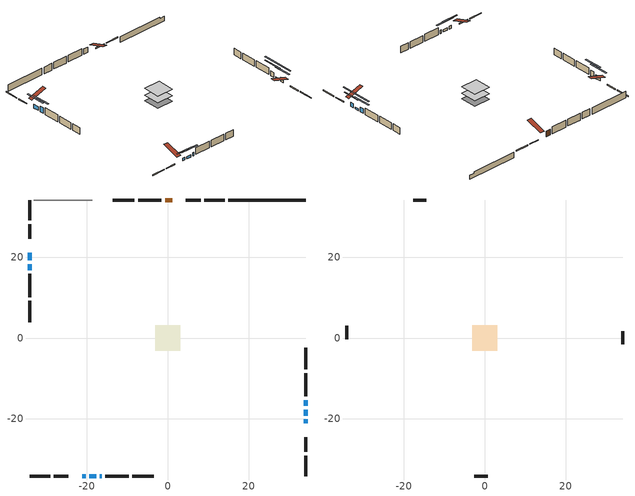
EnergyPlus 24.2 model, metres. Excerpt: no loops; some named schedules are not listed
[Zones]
conditioned space
 floor outside (Floor1 construction): -0.99,-0.99 -0.99,0.99 0.99,0.99 0.99,-0.99 z0.3
 floor adiabatic (AdiabaticFloorConstruction): -3.1,-3.1 -3.1,3.1 3.1,3.1 3.1,-3.1 z0.3
 floor foundation (Slab1 construction): -3.05,-3.05 -3.05,3.05 3.05,3.05 3.05,-3.05 z-1.74
 wall outside (RimJoist1 construction): 14.05,34.09 9.02,34.09 / -34.09,-34.09 -29.06,-34.09 / -34.09,34.09 -34.09,29.06 / 34.09,-34.09 34.09,-29.06 z0.3:0.6
 wall outside (RimJoist2 construction): 8.09,34.09 4.51,34.09 / -28.13,-34.09 -24.55,-34.09 / -34.09,28.13 -34.09,24.55 / 34.09,-28.13 34.09,-24.55 z0.3:0.6
 wall outside (AdiabaticWallConstruction 1): 1.06,34.09 -0.65,34.09 z0.3:2.33
 wall outside (AdiabaticWallConstruction): 34.09,-21.1 34.09,-20.12 / -34.09,21.1 -34.09,19.15 z0.3:1.76; -21.1,-34.09 -20.27,-34.09 z0.3:1.31; 34.09,-19.2 34.09,-17.67 z0.3:0.91; -19.35,-34.09 -17.7,-34.09 z0.3:1.15; -16.77,-34.09 -16.36,-34.09 z0.3:1.52; 34.09,-16.74 34.09,-15.34 z0.3:2.01; -34.09,18.22 -34.09,16.79 z0.3:2.34
 wall outside (Wall1 construction): -1.58,34.09 -7.32,34.09 / -15.43,-34.09 -9.69,-34.09 / -34.09,15.86 -34.09,10.11 / 34.09,-14.41 34.09,-8.67 z0.3:2.74
 wall outside (Wall2 construction): -8.25,34.09 -13.54,34.09 / -8.76,-34.09 -3.47,-34.09 / -34.09,9.19 -34.09,3.9 / 34.09,-7.74 34.09,-2.45 z0.3:2.74
 wall foundation (FoundationWall1 construction): 14.98,34.09,-1.74 14.98,34.09,0.3 32.18,34.09,0.3 32.18,34.09,-0.19 34.09,34.09,-0.19 34.09,34.09,-1.74
 wall adiabatic (Wall4 construction): -18.63,34.09 -33.16,34.09 z0.3:2.74
 window (WindowConstruction): 34.09,-21.1 34.09,-20.12 z0.3:1.76
 window (WindowConstruction 5): -21.1,-34.09 -20.28,-34.09 z0.3:1.31
 window (WindowConstruction 7): 34.09,-19.19 34.09,-17.67 z0.3:0.91
 window (WindowConstruction 1): -34.09,21.1 -34.09,19.15 z0.3:1.76
 window (WindowConstruction 2): -19.35,-34.09 -17.7,-34.09 z0.3:1.15
 window (WindowConstruction 6): -16.77,-34.09 -16.36,-34.09 z0.3:1.52
 window (WindowConstruction 3): 34.09,-16.74 34.09,-15.34 z0.3:2.01
 window (WindowConstruction 4): -34.09,18.22 -34.09,16.79 z0.3:2.34
 door (Door): 1.06,34.09 -0.65,34.09 z0.3:2.33
 ceiling adiabatic (AdiabaticFloorConstruction): 3.1,-3.1 3.1,3.1 -3.1,3.1 -3.1,-3.1 z0.3
attic - vented
 floor to conditioned space (Floor2 construction Reversed): -3.1,-3.1 -3.1,3.1 3.1,3.1 3.1,-3.1 z2.74
 wall outside (Wall3 construction): -14.47,34.09 -17.7,34.09 / -2.54,-34.09 0.69,-34.09 / -34.09,2.97 -34.09,-0.27 / 34.09,-1.52 34.09,1.71 z0.3:2.74
 roof outside (Roof1 construction): 1.99,34.09,2.74 1.99,28.05,4.75 3.58,28.05,4.75 3.58,34.09,2.74; -22.03,-34.09,2.74 -22.03,-28.05,4.75 -23.62,-28.05,4.75 -23.62,-34.09,2.74; -34.09,22.03,2.74 -28.05,22.03,4.75 -28.05,23.62,4.75 -34.09,23.62,2.74; 34.09,-22.03,2.74 28.05,-22.03,4.75 28.05,-23.62,4.75 34.09,-23.62,2.74
shading: 34.09,-17.45 34.09,-23.77 34.5,-23.77 34.5,-17.45 z4.43; -17.61,-34.09 -23.77,-34.09 -23.77,-34.5 -17.61,-34.5 z3.98; 34.09,-12.53 34.09,-24.33 34.5,-24.33 34.5,-12.53 z6.05; -34.09,16.48 -34.09,23.77 -34.5,23.77 -34.5,16.48 z4.43; -15.03,-34.09 -22.02,-34.09 -22.02,-34.5 -15.03,-34.5 z3.82; 34.09,-12.67 34.09,-19.41 34.5,-19.41 34.5,-12.67 z4.68; -34.09,14.12 -34.09,20.89 -34.5,20.89 -34.5,14.12 z5.01
[Building]
Building 1: Terrain=Suburbs
[Site:Location]
Mont Joli AP_QC: Latitude {deg}=48.61; Longitude {deg}=-68.21; Time Zone {hr}=-5; Elevation {m}=52; Keep Site Location Information=Yes
[Site:GroundTemperature:Shallow]
-0.843868, -3.04892, -3.2255, -2.1791, 2.02165, 6.20283, 9.82768, 12.1239, 12.319, 10.4514, 6.91898, 2.86606
[Site:WaterMainsTemperature]
Calculation Method=Schedule; Temperature Schedule=mains temperature schedule
[Material] Roughness=Rough; Thermal Absorptance=0.9
Name | Thickness {m} | Conductivity {W/m-K} | Density {kg/m3} | Specific Heat {J/kg-K} | Solar Absorptance | Visible Absorptance
asphalt or fiberglass shingles | 0.00635 | 0.162714 | 1121.4 | 1465.45 | 0.4 | 0.4
ceiling loosefill ins | 0.0846667 | 0.0480833 | 16.02 | 1046.75 | 0.7 | 0.7
ceiling stud and cavity | 0.1397 | 0.0867073 | 65.682 | 1177.47 | 0.7 | 0.7
concrete 4.0 in. | 0.1016 | 1.803125 | 2242.8 | 837.4 | 0.7 | 0.7
concrete 8.0 in. | 0.2032 | 1.803125 | 2242.8 | 837.4 | 0.7 | 0.7
door material | 0.04445 | 0.0451087 | 512.64 | 1214.23 | 0.7 | 0.7
floor covering | 0.0127 | 0.0433444 | 54.468 | 1339.84 | 0.6 | 0.6
floor rigid ins; wall rigid ins | 0.512978 | 0.029427 | 32.04 | 1214.23 | 0.7 | 0.7
floor stud and cavity | 0.1397 | 0.0912768 | 92.3553 | 1139.71 | 0.7 | 0.7
floor stud and cavity 1 | 0.1397 | 1.75129 | 37.0049 | 1207.88 | 0.7 | 0.7
furniture material conditioned space 1 | 0.1524 | 0.115458 | 640.8 | 1214.23 | 0.6 | 0.6
gypsum board | 0.0127 | 0.160291 | 801 | 837.4 | 0.6 | 0.6
gypsum board 1 | 0.0127 | 0.160291 | 801 | 837.4 | 0.7 | 0.7
osb sheathing 0.5 in. | 0.0127 | 0.115458 | 512.64 | 1214.23 | 0.7 | 0.7
osb sheathing 0.5 in. 1 | 0.0127 | 0.115458 | 512.64 | 1214.23 | 0.4 | 0.4
osb sheathing 0.75 in. | 0.01905 | 0.115458 | 512.64 | 1214.23 | 0.7 | 0.7
osb sheathing 2.0 in. | 0.0508 | 0.115458 | 512.64 | 1214.23 | 0.7 | 0.7
rim joist rigid ins | 0.051816 | 0.029427 | 32.04 | 1214.23 | 0.7 | 0.7
rim joist stud and cavity | 0.0508 | 0.177588 | 50.32683 | 1063.81 | 0.6 | 0.6
rim joist stud and cavity 1 | 0.0508 | 0.0342808 | 125.044 | 1163.47 | 0.6 | 0.6
wall stud and cavity | 0.1397 | 0.0826441 | 139.0536 | 1170.24 | 0.7 | 0.7
wall stud and cavity 1 | 0.1397 | 0.0733934 | 139.0536 | 1170.24 | 0.7 | 0.7
wall stud and cavity 2 | 0.0889 | 6.9971 | 50.32683 | 1063.81 | 0.6 | 0.6
wall stud and cavity 3 | 0.1397 | 0.0753776 | 139.0536 | 1170.24 | 0.7 | 0.7
wall stud and cavity 4 | 0.0889 | 0.380278 | 52.3479 | 1209.89 | 0.7 | 0.7
wall stud and cavity 5 | 0.0889 | 0.391764 | 83.0341 | 1211.67 | 0.7 | 0.7
wood siding | 0.0254 | 0.102417 | 544.68 | 1172.36 | 0.4 | 0.4
wood siding 1 | 0.00254 | 0.102417 | 544.68 | 1172.36 | 0.4 | 0.4
wood siding 2; wood siding 3; wood siding 4 | 0.0254 | 0.102417 | 544.68 | 1172.36 | 0.7 | 0.7
[WindowMaterial:SimpleGlazingSystem]
Name | U-Factor {W/m2-K} | Solar Heat Gain Coefficient
WindowMaterial | 1.75393 | 0.39
WindowMaterial 1 | 1.86466 | 0.36
WindowMaterial 2 | 1.680688 | 0.42
WindowMaterial 3 | 1.660815 | 0.42
WindowMaterial 4 | 1.836833 | 0.37
WindowMaterial 5 | 6.93965 | 0.69
WindowMaterial 6 | 1.86011 | 0.36
[Construction]
AdiabaticFloorConstruction: floor stud and cavity 1, floor rigid ins, osb sheathing 0.75 in., floor covering
AdiabaticWallConstruction: wood siding 3, wall rigid ins, wall stud and cavity 4, gypsum board
AdiabaticWallConstruction 1: wood siding 4, wall rigid ins, wall stud and cavity 4, gypsum board
Door: door material
Floor1 construction: floor stud and cavity, osb sheathing 0.75 in., floor covering
Floor2 construction Reversed: gypsum board, ceiling stud and cavity, ceiling loosefill ins
FoundationWall1 construction: concrete 8.0 in., gypsum board 1
furniture construction conditioned space 1: furniture material conditioned space 1
PartitionWallConstruction: gypsum board, wall stud and cavity 5, gypsum board
RimJoist1 construction: wood siding 2, rim joist stud and cavity
RimJoist2 construction: wood siding 2, rim joist rigid ins, osb sheathing 2.0 in., rim joist stud and cavity 1
Roof1 construction: asphalt or fiberglass shingles
Slab1 construction: concrete 4.0 in.
Wall1 construction: wood siding, osb sheathing 0.5 in., wall stud and cavity, gypsum board
Wall2 construction: wood siding, osb sheathing 0.5 in., wall stud and cavity 1, gypsum board
Wall3 construction: wood siding 1, wall stud and cavity 2
Wall4 construction: osb sheathing 0.5 in. 1, wall stud and cavity 3, gypsum board
WindowConstruction; WindowConstruction 1: WindowMaterial
WindowConstruction 2: WindowMaterial 1
WindowConstruction 3: WindowMaterial 2
WindowConstruction 4: WindowMaterial 3
WindowConstruction 5: WindowMaterial 4
WindowConstruction 6: WindowMaterial 5
WindowConstruction 7: WindowMaterial 6
[Zone] Multiplier=1; Part of Total Floor Area=Yes
Name | Volume {m3}
attic - vented | 12.5708
conditioned space | 283
[Space]
Name | Zone | Volume {m3}
attic - vented 1 | attic - vented | 12.5708
conditioned space 1 | conditioned space | 283
[ZoneInfiltration:EffectiveLeakageArea]
infil attic - vented 1: Zone or Space=attic - vented 1; Schedule=Always On Discrete; Effective Air Leakage Area {cm2}=1337.74; Stack Coefficient=0.000309575; Wind Coefficient=1.18878e-05
[ZoneMixing]
whole house fan mix: Zone or Space=attic - vented; Schedule=Always On Continuous; Design Flow Rate Calculation Method=Flow/Zone; Design Flow Rate {m3/s}=0; Source Zone or Space=conditioned space
[SurfaceProperty:ExposedFoundationPerimeter]
Slab1: Exposed Perimeter Calculation Method=TotalExposedPerimeter; Total Exposed Perimeter {m}=19.111
[InternalMass] Zone or ZoneList=conditioned space; Space or SpaceList=conditioned space 1
Name | Construction | Surface Area {m2}
furniture mass conditioned space 1 | furniture construction conditioned space 1 | 31.8478
partition wall mass | PartitionWallConstruction | 79.6195
[Lights]
interior lighting: Zone or ZoneList or Space or SpaceList=conditioned space 1; Schedule=interior lighting schedule; Design Level Calculation Method=LightingLevel; Lighting Level {W}=343.2; Return Air Fraction=0; Fraction Radiant=0.6; Fraction Visible=0.2; Fraction Replaceable=1
[People]
occupants: Zone or ZoneList or Space or SpaceList=conditioned space 1; Number of People Schedule=occupants schedule; Number of People Calculation Method=People; Number of People=3; Fraction Radiant=0.314171; Sensible Heat Fraction=0.56303; Activity Level Schedule=occupants activity schedule; Carbon Dioxide Generation Rate {m3/s-W}=0; Enable ASHRAE 55 Comfort Warnings=No; Mean Radiant Temperature Calculation Type=EnclosureAveraged
[ElectricEquipment] Zone or ZoneList or Space or SpaceList=conditioned space 1; Design Level Calculation Method=EquipmentLevel
Name | Schedule | Design Level {W} | Fraction Latent | Fraction Radiant | Fraction Lost
clothes dryer | clothes dryer schedule | 140.772 | 0.015 | 0.081 | 0.85
clothes washer | clothes washer schedule | 32.1985 | 0.03 | 0.162 | 0.7
cooking range | cooking range schedule | 208.969 | 0.08 | 0.432 | 0.2
dishwasher | dishwasher schedule | 66.8632 | 0.3 | 0.18 | 0.4
fridge | fridge schedule | 72.9452 | 0 | 0.6 | 0
mech vent bath fan 0 | mech vent bath fan 0 schedule | 50.2 | 0 | 0 | 1
mech vent bath fan 1 | mech vent bath fan 1 schedule | 50.2 | 0 | 0 | 1
mech vent house fan | mech vent house fan schedule | 19.9167 | 0 | 0 | 0.5
mech vent house fan cfis | mech vent house fan cfis schedule | 0 | 0 | 0 | 0
mech vent range fan 0 | mech vent range fan 0 schedule | 57 | 0 | 0 | 1
misc plug loads | misc plug loads schedule | 494.7 | 0.045 | 0.513 | 0.1
whole house fan | Always On Discrete | 0 | 0 | 0 | 1
[OtherEquipment] Zone or ZoneList or Space or SpaceList=conditioned space 1; Design Level Calculation Method=EquipmentLevel
Name | Fuel Type | Schedule | Design Level {W} | Fraction Latent | Fraction Radiant | Fraction Lost
clothes dryer 1 | Electricity | clothes dryer schedule | 0 | 0.015 | 0.081 | 0.85
cooking range 1 | Electricity | cooking range schedule | 0 | 0.08 | 0.432 | 0.2
general water use latent | None | general water use schedule | 59.3978 | 1 | 0 | 0
general water use sensible | None | general water use schedule | -58.539 | 0 | 0.6 | 0
mech vent house fan latent load | None | Always On Discrete | 0 | 1 | 0 | 0
mech vent house fan sensible load | None | Always On Discrete | 0 | 0 | 0 | 0
water heater energy adjustment1 | Electricity | Always On Discrete | 0.01 | 0 | 0 | 1
[ZoneInfiltration:DesignFlowRate] Zone or ZoneList or Space or SpaceList=conditioned space 1; Schedule=Always On Discrete; Design Flow Rate Calculation Method=Flow/Zone; Design Flow Rate {m3/s}=0
infil flow; natural vent flow; whole house fan flow
[ZoneControl:Thermostat]
conditioned space Thermostat: Zone or ZoneList=conditioned space; Control Type Schedule=conditioned space Thermostat Schedule; Control 1=conditioned space temperature setpoint; Temperature Difference Between Cutout And Setpoint {deltaC}=0
[ZoneHVAC:Baseboard:Convective:Electric]
electric baseboard: Availability Schedule=Always On Discrete; Heating Design Capacity {W}=7330.88; Efficiency=1
[Zone equipment]
conditioned space: electric baseboard
[Foundation:Kiva]
Foundation Kiva 1: Initial Indoor Air Temperature {C}=18; Wall Height Above Grade {m}=0.299984; Wall Depth Below Slab {m}=0.2032
[Foundation:Kiva:Settings]
Soil Conductivity {W/m-K}=0.849921; Soil Density {kg/m3}=1842.3; Soil Specific Heat {J/kg-K}=418.7; Ground Solar Absorptivity=0.9; Ground Thermal Absorptivity=0.9; Ground Surface Roughness {m}=0.03; Far-Field Width {m}=40; Deep-Ground Boundary Condition=ZeroFlux; Deep-Ground Depth {m}=40; Minimum Cell Dimension {m}=0.2; Maximum Cell Growth Coefficient=3; Simulation Timestep=Timestep
[Exterior:Lights]
exterior lighting: Schedule=exterior lighting schedule; Design Level {W}=75.6
[EnergyManagementSystem:GlobalVariable]
infil_program_Qfan
infil_program_Qinf
natural_vent_program_Qnv
natural_vent_program_Qwhf
[EnergyManagementSystem:Sensor]
Name | Output:Variable or Output:Meter Index Key | Output:Variable or Output:Meter
airflow_gain | infil flow | Infiltration Sensible Heat Gain Energy
airflow_gain_1 | natural vent flow | Infiltration Sensible Heat Gain Energy
airflow_gain_2 | whole house fan flow | Infiltration Sensible Heat Gain Energy
airflow_loss | infil flow | Infiltration Sensible Heat Loss Energy
airflow_loss_1 | natural vent flow | Infiltration Sensible Heat Loss Energy
airflow_loss_2 | whole house fan flow | Infiltration Sensible Heat Loss Energy
clg_load_cond |  | Cooling:EnergyTransfer:Zone:CONDITIONED SPACE
clg_sp_s; clg_sp_s_1 | cooling setpoint | Schedule Value
clothes_dryer_exhaust_0_sch_s | clothes dryer exhaust 0 schedule | Schedule Value
conditioned_space_clg_unmet_s | conditioned space | Zone Cooling Setpoint Not Met Time
conditioned_space_htg_unmet_s | conditioned space | Zone Heating Setpoint Not Met Time
cool_season | cooling season schedule | Schedule Value
fridge_tin_s | conditioned space | Zone Mean Air Temperature
htg_load_cond |  | Heating:EnergyTransfer:Zone:CONDITIONED SPACE
htg_sp_s; htg_sp_s_1 | heating setpoint | Schedule Value
ig_ee_conv | clothes dryer | Electric Equipment Convective Heating Energy
ig_ee_conv_2 | cooking range | Electric Equipment Convective Heating Energy
ig_ee_conv_4 | fridge | Electric Equipment Convective Heating Energy
ig_ee_conv_5 | misc plug loads | Electric Equipment Convective Heating Energy
ig_ee_conv_6 | whole house fan | Electric Equipment Convective Heating Energy
ig_ee_rad | clothes dryer | Electric Equipment Radiant Heating Energy
ig_ee_rad_2 | cooking range | Electric Equipment Radiant Heating Energy
ig_ee_rad_4 | fridge | Electric Equipment Radiant Heating Energy
ig_ee_rad_5 | misc plug loads | Electric Equipment Radiant Heating Energy
ig_ee_rad_6 | whole house fan | Electric Equipment Radiant Heating Energy
ig_lgt_conv | interior lighting | Lights Convective Heating Energy
ig_lgt_rad | interior lighting | Lights Radiant Heating Energy
ig_lgt_vis | interior lighting | Lights Visible Radiation Heating Energy
ig_oe_conv | clothes dryer 1 | Other Equipment Convective Heating Energy
ig_oe_conv_1 | cooking range 1 | Other Equipment Convective Heating Energy
ig_oe_conv_2 | general water use latent | Other Equipment Convective Heating Energy
ig_oe_conv_3 | general water use sensible | Other Equipment Convective Heating Energy
ig_oe_conv_4 | water heater energy adjustment1 | Other Equipment Convective Heating Energy
ig_oe_rad | clothes dryer 1 | Other Equipment Radiant Heating Energy
ig_oe_rad_1 | cooking range 1 | Other Equipment Radiant Heating Energy
ig_oe_rad_2 | general water use latent | Other Equipment Radiant Heating Energy
ig_oe_rad_3 | general water use sensible | Other Equipment Radiant Heating Energy
ig_oe_rad_4 | water heater energy adjustment1 | Other Equipment Radiant Heating Energy
ig_ppl_conv | occupants | People Convective Heating Energy
ig_ppl_rad | occupants | People Radiant Heating Energy
im_conv | furniture mass conditioned space 1 | Surface Inside Face Convection Heat Gain Energy
im_conv_1 | partition wall mass | Surface Inside Face Convection Heat Gain Energy
im_ig | furniture mass conditioned space 1 | Surface Inside Face Internal Gains Radiation Heat Gain Energy
im_ig_1 | partition wall mass | Surface Inside Face Internal Gains Radiation Heat Gain Energy
im_lgt | furniture mass conditioned space 1 | Surface Inside Face Lights Radiation Heat Gain Energy
im_lgt_1 | partition wall mass | Surface Inside Face Lights Radiation Heat Gain Energy
im_sol | furniture mass conditioned space 1 | Surface Inside Face Solar Radiation Heat Gain Energy
im_sol_1 | partition wall mass | Surface Inside Face Solar Radiation Heat Gain Energy
im_surf | furniture mass conditioned space 1 | Surface Inside Face Net Surface Thermal Radiation Heat Gain Energy
im_surf_1 | partition wall mass | Surface Inside Face Net Surface Thermal Radiation Heat Gain Energy
mech_vent_bath_fan_0_sch_s | mech vent bath fan 0 schedule | Schedule Value
mech_vent_bath_fan_1_sch_s | mech vent bath fan 1 schedule | Schedule Value
mech_vent_range_fan_0_sch_s | mech vent range fan 0 schedule | Schedule Value
mv_conv | mech vent bath fan 0 | Electric Equipment Convective Heating Energy
mv_conv_1 | mech vent bath fan 1 | Electric Equipment Convective Heating Energy
mv_conv_2 | mech vent house fan | Electric Equipment Convective Heating Energy
mv_conv_3 | mech vent house fan cfis | Electric Equipment Convective Heating Energy
mv_conv_4 | mech vent range fan 0 | Electric Equipment Convective Heating Energy
mv_conv_5 | mech vent house fan latent load | Other Equipment Convective Heating Energy
mv_conv_6 | mech vent house fan sensible load | Other Equipment Convective Heating Energy
mv_rad | mech vent bath fan 0 | Electric Equipment Radiant Heating Energy
mv_rad_1 | mech vent bath fan 1 | Electric Equipment Radiant Heating Energy
mv_rad_2 | mech vent house fan | Electric Equipment Radiant Heating Energy
mv_rad_3 | mech vent house fan cfis | Electric Equipment Radiant Heating Energy
mv_rad_4 | mech vent range fan 0 | Electric Equipment Radiant Heating Energy
mv_rad_5 | mech vent house fan latent load | Other Equipment Radiant Heating Energy
mv_rad_6 | mech vent house fan sensible load | Other Equipment Radiant Heating Energy
natural_vent_s | natural vent schedule | Schedule Value
out_pb_s |  | Site Outdoor Air Barometric Pressure
out_wt_s |  | Site Outdoor Air Humidity Ratio
site_vw_s |  | Site Wind Speed
ss_back_out | Window1 | Surface Window Shortwave from Zone Back Out Window Heat Transfer Rate
ss_back_out_1 | Window10 | Surface Window Shortwave from Zone Back Out Window Heat Transfer Rate
ss_back_out_2 | Window11 | Surface Window Shortwave from Zone Back Out Window Heat Transfer Rate
ss_back_out_3 | Window2 | Surface Window Shortwave from Zone Back Out Window Heat Transfer Rate
ss_back_out_4 | Window4 | Surface Window Shortwave from Zone Back Out Window Heat Transfer Rate
ss_back_out_5 | Window6 | Surface Window Shortwave from Zone Back Out Window Heat Transfer Rate
ss_back_out_6 | Window8 | Surface Window Shortwave from Zone Back Out Window Heat Transfer Rate
ss_back_out_7 | Window9 | Surface Window Shortwave from Zone Back Out Window Heat Transfer Rate
ss_conv | Door1 | Surface Inside Face Convection Heat Gain Energy
ss_conv_1 | Window1 | Surface Inside Face Convection Heat Gain Energy
ss_conv_2 | Window10 | Surface Inside Face Convection Heat Gain Energy
ss_conv_3 | Window11 | Surface Inside Face Convection Heat Gain Energy
ss_conv_4 | Window2 | Surface Inside Face Convection Heat Gain Energy
ss_conv_5 | Window4 | Surface Inside Face Convection Heat Gain Energy
ss_conv_6 | Window6 | Surface Inside Face Convection Heat Gain Energy
ss_conv_7 | Window8 | Surface Inside Face Convection Heat Gain Energy
ss_conv_8 | Window9 | Surface Inside Face Convection Heat Gain Energy
ss_ig | Door1 | Surface Inside Face Internal Gains Radiation Heat Gain Energy
ss_ig_1 | Window1 | Surface Inside Face Internal Gains Radiation Heat Gain Energy
ss_ig_2 | Window10 | Surface Inside Face Internal Gains Radiation Heat Gain Energy
ss_ig_3 | Window11 | Surface Inside Face Internal Gains Radiation Heat Gain Energy
ss_ig_4 | Window2 | Surface Inside Face Internal Gains Radiation Heat Gain Energy
ss_ig_5 | Window4 | Surface Inside Face Internal Gains Radiation Heat Gain Energy
ss_ig_6 | Window6 | Surface Inside Face Internal Gains Radiation Heat Gain Energy
ss_ig_7 | Window8 | Surface Inside Face Internal Gains Radiation Heat Gain Energy
ss_ig_8 | Window9 | Surface Inside Face Internal Gains Radiation Heat Gain Energy
ss_lgt | Door1 | Surface Inside Face Lights Radiation Heat Gain Energy
ss_sol | Door1 | Surface Inside Face Solar Radiation Heat Gain Energy
ss_surf | Door1 | Surface Inside Face Net Surface Thermal Radiation Heat Gain Energy
ss_surf_1 | Window1 | Surface Inside Face Net Surface Thermal Radiation Heat Gain Energy
ss_surf_2 | Window10 | Surface Inside Face Net Surface Thermal Radiation Heat Gain Energy
ss_surf_3 | Window11 | Surface Inside Face Net Surface Thermal Radiation Heat Gain Energy
ss_surf_4 | Window2 | Surface Inside Face Net Surface Thermal Radiation Heat Gain Energy
ss_surf_5 | Window4 | Surface Inside Face Net Surface Thermal Radiation Heat Gain Energy
ss_surf_6 | Window6 | Surface Inside Face Net Surface Thermal Radiation Heat Gain Energy
ss_surf_7 | Window8 | Surface Inside Face Net Surface Thermal Radiation Heat Gain Energy
ss_surf_8 | Window9 | Surface Inside Face Net Surface Thermal Radiation Heat Gain Energy
ss_trans_in | Window1 | Surface Window Transmitted Solar Radiation Rate
ss_trans_in_1 | Window10 | Surface Window Transmitted Solar Radiation Rate
ss_trans_in_2 | Window11 | Surface Window Transmitted Solar Radiation Rate
ss_trans_in_3 | Window2 | Surface Window Transmitted Solar Radiation Rate
ss_trans_in_4 | Window4 | Surface Window Transmitted Solar Radiation Rate
ss_trans_in_5 | Window6 | Surface Window Transmitted Solar Radiation Rate
ss_trans_in_6 | Window8 | Surface Window Transmitted Solar Radiation Rate
ss_trans_in_7 | Window9 | Surface Window Transmitted Solar Radiation Rate
ss_trans_out | Window1 | Surface Inside Face Initial Transmitted Diffuse Transmitted Out Window Solar Radiation Rate
ss_trans_out_1 | Window10 | Surface Inside Face Initial Transmitted Diffuse Transmitted Out Window Solar Radiation Rate
ss_trans_out_2 | Window11 | Surface Inside Face Initial Transmitted Diffuse Transmitted Out Window Solar Radiation Rate
ss_trans_out_3 | Window2 | Surface Inside Face Initial Transmitted Diffuse Transmitted Out Window Solar Radiation Rate
ss_trans_out_4 | Window4 | Surface Inside Face Initial Transmitted Diffuse Transmitted Out Window Solar Radiation Rate
ss_trans_out_5 | Window6 | Surface Inside Face Initial Transmitted Diffuse Transmitted Out Window Solar Radiation Rate
ss_trans_out_6 | Window8 | Surface Inside Face Initial Transmitted Diffuse Transmitted Out Window Solar Radiation Rate
ss_trans_out_7 | Window9 | Surface Inside Face Initial Transmitted Diffuse Transmitted Out Window Solar Radiation Rate
s_conv | Floor1 | Surface Inside Face Convection Heat Gain Energy
s_conv_1 | Floor2 | Surface Inside Face Convection Heat Gain Energy
s_conv_10 | RimJoist2:180 | Surface Inside Face Convection Heat Gain Energy
s_conv_11 | RimJoist2:270 | Surface Inside Face Convection Heat Gain Energy
s_conv_12 | RimJoist2:90 | Surface Inside Face Convection Heat Gain Energy
s_conv_13 | Slab1 | Surface Inside Face Convection Heat Gain Energy
s_conv_14 | Wall1:0 | Surface Inside Face Convection Heat Gain Energy
s_conv_15 | Wall1:180 | Surface Inside Face Convection Heat Gain Energy
s_conv_16 | Wall1:270 | Surface Inside Face Convection Heat Gain Energy
s_conv_17 | Wall1:90 | Surface Inside Face Convection Heat Gain Energy
s_conv_18 | Wall2:0 | Surface Inside Face Convection Heat Gain Energy
s_conv_19 | Wall2:180 | Surface Inside Face Convection Heat Gain Energy
s_conv_2 | FoundationWall1 | Surface Inside Face Convection Heat Gain Energy
s_conv_20 | Wall2:270 | Surface Inside Face Convection Heat Gain Energy
s_conv_21 | Wall2:90 | Surface Inside Face Convection Heat Gain Energy
s_conv_22 | Wall4 | Surface Inside Face Convection Heat Gain Energy
s_conv_3 | inferred conditioned ceiling | Surface Inside Face Convection Heat Gain Energy
s_conv_4 | inferred conditioned floor | Surface Inside Face Convection Heat Gain Energy
s_conv_5 | RimJoist1:0 | Surface Inside Face Convection Heat Gain Energy
s_conv_6 | RimJoist1:180 | Surface Inside Face Convection Heat Gain Energy
s_conv_7 | RimJoist1:270 | Surface Inside Face Convection Heat Gain Energy
s_conv_8 | RimJoist1:90 | Surface Inside Face Convection Heat Gain Energy
s_conv_9 | RimJoist2:0 | Surface Inside Face Convection Heat Gain Energy
s_ig | Floor1 | Surface Inside Face Internal Gains Radiation Heat Gain Energy
s_ig_1 | Floor2 | Surface Inside Face Internal Gains Radiation Heat Gain Energy
s_ig_10 | RimJoist2:180 | Surface Inside Face Internal Gains Radiation Heat Gain Energy
s_ig_11 | RimJoist2:270 | Surface Inside Face Internal Gains Radiation Heat Gain Energy
s_ig_12 | RimJoist2:90 | Surface Inside Face Internal Gains Radiation Heat Gain Energy
s_ig_13 | Slab1 | Surface Inside Face Internal Gains Radiation Heat Gain Energy
s_ig_14 | Wall1:0 | Surface Inside Face Internal Gains Radiation Heat Gain Energy
s_ig_15 | Wall1:180 | Surface Inside Face Internal Gains Radiation Heat Gain Energy
s_ig_16 | Wall1:270 | Surface Inside Face Internal Gains Radiation Heat Gain Energy
s_ig_17 | Wall1:90 | Surface Inside Face Internal Gains Radiation Heat Gain Energy
